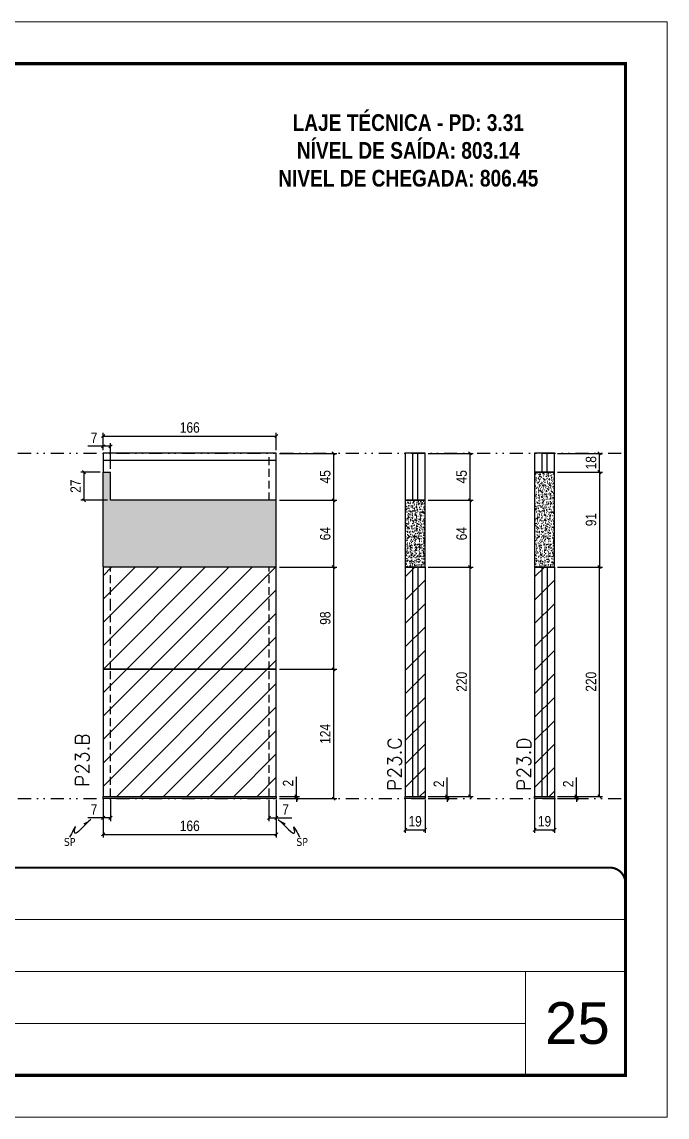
# Model space of a CAD drawing. Extents: x 808 to 7089, y -98 to 17032.
# Drawn here: x 1674 to 2293, y 9091 to 10141 of the extents above; entities that cross this region are included whole.
import ezdxf

# ---------------------------------------------------------------- set-up
doc = ezdxf.new("R2010")
doc.units = 0
for name, pattern in [('CONTINUO', [0]), ('DASHED', [0.75, 0.5, -0.25]), ('DIVIDE2', [0.625, 0.25, -0.125, 0, -0.125, 0, -0.125]), ('HIDDEN', [0.375, 0.25, -0.125])]:
    doc.linetypes.add(name, pattern=pattern)
for name, color, linetype, lineweight in [('CARIMBO', 255, 'Continuous', 9), ('Folhas', 255, 'Continuous', 9), ('REAPROVEITAMENTO', 251, 'Continuous', 9), ('SARRAFO DE PRESSAO', 251, 'DASHED', 9), ('Texto Seção', 7, 'Continuous', 15)]:
    doc.layers.add(name, color=color, linetype=linetype, lineweight=lineweight)
for name, color, linetype in [('COTA', 241, 'Continuous'), ('NOMENCLATURA', 7, 'Continuous'), ('Nível', 160, 'Continuous'), ('Painéis', 200, 'Continuous'), ('SARR_2.2x7', 40, 'Continuous'), ('Sarrafo de Pressão', 42, 'HIDDEN'), ('texto', 7, 'Continuous')]:
    doc.layers.add(name, color=color, linetype=linetype)
doc.styles.add('ARIAL', font='arial.ttf')
doc.styles.add('COTA TECNICA', font='techl___.ttf', dxfattribs={"height": 10})
doc.styles.add('COTA TECNICA-50', font='techl___.ttf', dxfattribs={"height": 10})
doc.styles.add('REGUA-120', font='ROMANS.shx', dxfattribs={"height": 15})
doc.styles.add('ROMANC', font='techb___.ttf', dxfattribs={"height": 2.5})
doc.styles.get("Standard").update_dxf_attribs({"font": 'arial.ttf'})
doc.dimstyles.new('COTA PAINEL-50', dxfattribs={"dimtxt": 10, "dimasz": 3, "dimexe": 3, "dimexo": 3, "dimgap": 3, "dimtad": 1, "dimdec": 1, "dimzin": 12, "dimdsep": 46, "dimtxsty": 'COTA TECNICA-50', "dimblk1": 'OBLIQUE', "dimblk2": 'OBLIQUE', "dimsah": 1, "dimcen": 0.9, "dimclrd": 4, "dimclre": 4, "dimclrt": 240, "dimadec": 1, "dimazin": 3, "dimtfac": 1, "dimtdec": 1, "dimtmove": 0, "dimatfit": 3, "dimfxl": 1, "dimtolj": 1, "dimtzin": 12, "dimarcsym": 0})
doc.dimstyles.new('PAINEL', dxfattribs={"dimtxt": 10, "dimasz": 3, "dimexe": 3, "dimexo": 3, "dimgap": 3, "dimtad": 1, "dimdec": 1, "dimzin": 12, "dimdsep": 46, "dimtxsty": 'COTA TECNICA', "dimblk1": 'OBLIQUE', "dimblk2": 'OBLIQUE', "dimsah": 1, "dimcen": 0.9, "dimclrd": 4, "dimclre": 4, "dimclrt": 240, "dimadec": 1, "dimazin": 3, "dimtfac": 1, "dimtdec": 1, "dimtmove": 0, "dimatfit": 3, "dimfxl": 1, "dimtolj": 1, "dimtzin": 12, "dimarcsym": 0})
doc.dimstyles.get("Standard").update_dxf_attribs({"dimtxt": 0.18, "dimasz": 0.18, "dimexe": 0.18, "dimexo": 0.0625, "dimgap": 0.09, "dimtad": 0, "dimtih": 1, "dimtoh": 1, "dimdec": 4, "dimzin": 0, "dimdsep": 46, "dimtxsty": 'Standard', "dimcen": 0.09, "dimadec": 0, "dimazin": 0, "dimtfac": 1, "dimtdec": 4, "dimtofl": 0, "dimtmove": 0, "dimatfit": 3, "dimfxl": 1, "dimtolj": 1, "dimtzin": 0, "dimarcsym": 0})

# ---------------------------------------------------------------- blocks, each defined once
blk = doc.blocks.new('9999999999')
at = {"color": 30, "linetype": 'CONTINUO'}
for p, q in [((98564.6, 34379.6), (99584, 34379.6)), ((98564.6, 34329.8), (99488, 34329.8)), ((99584, 34329.8), (99488, 34329.8)), ((99488, 34329.8), (99488, 34230.2)), ((98564.6, 34280), (99488, 34280))]:
    blk.add_line(p, q, dxfattribs=at)
at = {"color": 30, "linetype": 'CONTINUO', "const_width": 2}
blk.add_lwpolyline([(99584, 34230.2), (99584, 34414.4, 0.414214), (99569, 34429.4), (98229, 34429.4, 0.414214), (98214, 34414.4), (98214, 34245.2, 0.414214), (98229, 34230.2), (99584, 34230.2)], format="xyb", dxfattribs=at)
at = {"layer": 'Folhas'}
blk.add_lwpolyline([(98139, 34190.2), (99624, 34190.2), (99624, 35240.2), (98139, 35240.2)], close=True, dxfattribs=at)
at = {"layer": 'Folhas', "color": 30, "const_width": 3}
blk.add_lwpolyline([(98214, 34230.2), (99584, 34230.2), (99584, 35200.2), (98214, 35200.2)], close=True, dxfattribs=at)
blk = doc.blocks.new('_Oblique')
at = {"color": 0, "linetype": 'ByBlock', "lineweight": -2}
blk.add_line((-0.5, -0.5), (0.5, 0.5), dxfattribs=at)
blk = doc.blocks.new('*D815')
at = {"layer": 'COTA', "color": 4, "lineweight": -2, "transparency": 16777216}
for p, q in [((1921.3, 9682.4), (1976.4, 9682.4)), ((1973.4, 9618.4), (1973.4, 9682.4)), ((1921.3, 9618.4), (1976.4, 9618.4))]:
    blk.add_line(p, q, dxfattribs=at)
at = {"layer": 'Defpoints', "color": 0, "transparency": 16777216}
for p in [(1918.3, 9682.4), (1973.4, 9682.4), (1918.3, 9618.4)]:
    blk.add_point(p, dxfattribs=at)
at = {"layer": 'COTA', "color": 4, "lineweight": -2, "transparency": 16777216, "xscale": 3, "yscale": 3, "zscale": 3}
for p, rotation in [((1973.4, 9682.4), 90), ((1973.4, 9618.4), 270)]:
    blk.add_blockref('_Oblique', p, dxfattribs=dict(at, rotation=rotation))
at = {"layer": 'COTA', "color": 240, "transparency": 16777216, "insert": (1965.3, 9650.4), "char_height": 10, "attachment_point": 5, "rotation": 90, "style": 'COTA TECNICA-50'}
blk.add_mtext('\\A1;64', dxfattribs=at)
blk = doc.blocks.new('*D816')
at = {"layer": 'COTA', "color": 4, "lineweight": -2, "transparency": 16777216}
for p, q in [((2042, 9395.4), (2042, 9363.5)), ((2061, 9395.4), (2061, 9363.5)), ((2042, 9366.5), (2061, 9366.5))]:
    blk.add_line(p, q, dxfattribs=at)
at = {"layer": 'Defpoints', "color": 0, "transparency": 16777216}
for p in [(2042, 9398.4), (2061, 9398.4), (2061, 9366.5)]:
    blk.add_point(p, dxfattribs=at)
at = {"layer": 'COTA', "color": 4, "lineweight": -2, "transparency": 16777216, "xscale": 3, "yscale": 3, "zscale": 3, "rotation": 180}
blk.add_blockref('_Oblique', (2042, 9366.5), dxfattribs=at)
at = {"layer": 'COTA', "color": 4, "lineweight": -2, "transparency": 16777216, "xscale": 3, "yscale": 3, "zscale": 3}
blk.add_blockref('_Oblique', (2061, 9366.5), dxfattribs=at)
at = {"layer": 'COTA', "color": 240, "transparency": 16777216, "insert": (2051.5, 9374.6), "char_height": 10, "attachment_point": 5, "style": 'COTA TECNICA'}
blk.add_mtext('\\A1;19', dxfattribs=at)
blk = doc.blocks.new('*D817')
at = {"layer": 'COTA', "color": 4, "lineweight": -2, "transparency": 16777216}
for p, q in [((2082.2, 9398.4), (2082.2, 9416.6)), ((2064, 9398.4), (2085.2, 9398.4)), ((2082.2, 9396.4), (2082.2, 9398.4)), ((2064, 9396.4), (2085.2, 9396.4)), ((2082.2, 9396.4), (2082.2, 9393.4))]:
    blk.add_line(p, q, dxfattribs=at)
at = {"layer": 'Defpoints', "color": 0, "transparency": 16777216}
for p in [(2061, 9398.4), (2082.2, 9398.4), (2061, 9396.4)]:
    blk.add_point(p, dxfattribs=at)
at = {"layer": 'COTA', "color": 4, "lineweight": -2, "transparency": 16777216, "xscale": 3, "yscale": 3, "zscale": 3}
for p, rotation in [((2082.2, 9398.4), 270), ((2082.2, 9396.4), 90)]:
    blk.add_blockref('_Oblique', p, dxfattribs=dict(at, rotation=rotation))
at = {"layer": 'COTA', "color": 240, "transparency": 16777216, "insert": (2074.2, 9410.5), "char_height": 10, "attachment_point": 5, "rotation": 90, "style": 'COTA TECNICA-50'}
blk.add_mtext('\\A1;2', dxfattribs=at)
blk = doc.blocks.new('*D837')
at = {"layer": 'COTA', "color": 4, "linetype": 'ByBlock', "lineweight": -2, "transparency": 16777216}
for p, q in [((2064, 9682.4), (2107.2, 9682.4)), ((2104.2, 9682.4), (2104.2, 9618.4)), ((2064, 9618.4), (2107.2, 9618.4))]:
    blk.add_line(p, q, dxfattribs=at)
at = {"layer": 'Defpoints', "color": 0, "linetype": 'ByBlock', "transparency": 16777216}
for p in [(2061, 9682.4), (2061, 9618.4), (2104.2, 9618.4)]:
    blk.add_point(p, dxfattribs=at)
at = {"layer": 'COTA', "color": 4, "linetype": 'ByBlock', "lineweight": -2, "transparency": 16777216, "xscale": 3, "yscale": 3, "zscale": 3}
for p, rotation in [((2104.2, 9682.4), 90), ((2104.2, 9618.4), 270)]:
    blk.add_blockref('_Oblique', p, dxfattribs=dict(at, rotation=rotation))
at = {"layer": 'COTA', "color": 240, "linetype": 'ByBlock', "transparency": 16777216, "insert": (2096.1, 9650.4), "char_height": 10, "attachment_point": 5, "rotation": 90, "style": 'COTA TECNICA'}
blk.add_mtext('\\A1;64', dxfattribs=at)
blk = doc.blocks.new('*D838')
at = {"layer": 'COTA', "color": 4, "lineweight": -2, "transparency": 16777216}
for p, q in [((2064, 9618.4), (2107.2, 9618.4)), ((2104.2, 9398.4), (2104.2, 9618.4)), ((2064, 9398.4), (2107.2, 9398.4))]:
    blk.add_line(p, q, dxfattribs=at)
at = {"layer": 'Defpoints', "color": 0, "transparency": 16777216}
for p in [(2061, 9618.4), (2104.2, 9618.4), (2061, 9398.4)]:
    blk.add_point(p, dxfattribs=at)
at = {"layer": 'COTA', "color": 4, "lineweight": -2, "transparency": 16777216, "xscale": 3, "yscale": 3, "zscale": 3}
for p, rotation in [((2104.2, 9618.4), 90), ((2104.2, 9398.4), 270)]:
    blk.add_blockref('_Oblique', p, dxfattribs=dict(at, rotation=rotation))
at = {"layer": 'COTA', "color": 240, "transparency": 16777216, "insert": (2096.1, 9508.4), "char_height": 10, "attachment_point": 5, "rotation": 90, "style": 'COTA TECNICA-50'}
blk.add_mtext('\\A1;220', dxfattribs=at)
blk = doc.blocks.new('*D818')
at = {"layer": 'COTA', "color": 4, "lineweight": -2, "transparency": 16777216}
for p, q in [((1752.3, 9395.4), (1752.3, 9359.1)), ((1918.3, 9395.4), (1918.3, 9359.1)), ((1752.3, 9362.1), (1918.3, 9362.1))]:
    blk.add_line(p, q, dxfattribs=at)
at = {"layer": 'Defpoints', "color": 0, "transparency": 16777216}
for p in [(1752.3, 9398.4), (1918.3, 9398.4), (1918.3, 9362.1)]:
    blk.add_point(p, dxfattribs=at)
at = {"layer": 'COTA', "color": 4, "lineweight": -2, "transparency": 16777216, "xscale": 3, "yscale": 3, "zscale": 3, "rotation": 180}
blk.add_blockref('_Oblique', (1752.3, 9362.1), dxfattribs=at)
at = {"layer": 'COTA', "color": 4, "lineweight": -2, "transparency": 16777216, "xscale": 3, "yscale": 3, "zscale": 3}
blk.add_blockref('_Oblique', (1918.3, 9362.1), dxfattribs=at)
at = {"layer": 'COTA', "color": 240, "transparency": 16777216, "insert": (1835.3, 9370.2), "char_height": 10, "attachment_point": 5, "style": 'COTA TECNICA'}
blk.add_mtext('\\A1;166', dxfattribs=at)
blk = doc.blocks.new('*D819')
at = {"layer": 'COTA', "color": 4, "lineweight": -2, "transparency": 16777216}
for p, q in [((1752.3, 9393.4), (1752.3, 9374.9)), ((1759.3, 9395.4), (1759.3, 9374.9)), ((1752.3, 9377.9), (1737.6, 9377.9)), ((1759.3, 9377.9), (1752.3, 9377.9))]:
    blk.add_line(p, q, dxfattribs=at)
at = {"layer": 'Defpoints', "color": 0, "transparency": 16777216}
for p in [(1759.3, 9398.4), (1752.3, 9396.4), (1752.3, 9377.9)]:
    blk.add_point(p, dxfattribs=at)
at = {"layer": 'COTA', "color": 4, "lineweight": -2, "transparency": 16777216, "xscale": 3, "yscale": 3, "zscale": 3, "rotation": 180}
blk.add_blockref('_Oblique', (1752.3, 9377.9), dxfattribs=at)
at = {"layer": 'COTA', "color": 4, "lineweight": -2, "transparency": 16777216, "xscale": 3, "yscale": 3, "zscale": 3}
blk.add_blockref('_Oblique', (1759.3, 9377.9), dxfattribs=at)
at = {"layer": 'COTA', "color": 240, "transparency": 16777216, "insert": (1743.5, 9386), "char_height": 10, "attachment_point": 5, "style": 'COTA TECNICA-50'}
blk.add_mtext('\\A1;7', dxfattribs=at)
blk = doc.blocks.new('*D820')
at = {"layer": 'COTA', "color": 4, "lineweight": -2, "transparency": 16777216}
for p, q in [((1911.3, 9395.4), (1911.3, 9374.9)), ((1918.3, 9393.4), (1918.3, 9374.9)), ((1911.3, 9377.9), (1918.3, 9377.9)), ((1918.3, 9377.9), (1933.1, 9377.9))]:
    blk.add_line(p, q, dxfattribs=at)
at = {"layer": 'Defpoints', "color": 0, "transparency": 16777216}
for p in [(1911.3, 9398.4), (1918.3, 9396.4), (1918.3, 9377.9)]:
    blk.add_point(p, dxfattribs=at)
at = {"layer": 'COTA', "color": 4, "lineweight": -2, "transparency": 16777216, "xscale": 3, "yscale": 3, "zscale": 3, "rotation": 180}
blk.add_blockref('_Oblique', (1911.3, 9377.9), dxfattribs=at)
at = {"layer": 'COTA', "color": 4, "lineweight": -2, "transparency": 16777216, "xscale": 3, "yscale": 3, "zscale": 3}
blk.add_blockref('_Oblique', (1918.3, 9377.9), dxfattribs=at)
at = {"layer": 'COTA', "color": 240, "transparency": 16777216, "insert": (1927.2, 9386), "char_height": 10, "attachment_point": 5, "style": 'COTA TECNICA-50'}
blk.add_mtext('\\A1;7', dxfattribs=at)
blk = doc.blocks.new('*D821')
at = {"layer": 'COTA', "color": 4, "linetype": 'ByBlock', "lineweight": -2, "transparency": 16777216}
for p, q in [((1921.3, 9520.4), (1976.4, 9520.4)), ((1973.4, 9396.4), (1973.4, 9520.4)), ((1921.3, 9396.4), (1976.4, 9396.4))]:
    blk.add_line(p, q, dxfattribs=at)
at = {"layer": 'Defpoints', "color": 0, "linetype": 'ByBlock', "transparency": 16777216}
for p in [(1918.3, 9520.4), (1973.4, 9520.4), (1918.3, 9396.4)]:
    blk.add_point(p, dxfattribs=at)
at = {"layer": 'COTA', "color": 4, "linetype": 'ByBlock', "lineweight": -2, "transparency": 16777216, "xscale": 3, "yscale": 3, "zscale": 3}
for p, rotation in [((1973.4, 9520.4), 90), ((1973.4, 9396.4), 270)]:
    blk.add_blockref('_Oblique', p, dxfattribs=dict(at, rotation=rotation))
at = {"layer": 'COTA', "color": 240, "linetype": 'ByBlock', "transparency": 16777216, "insert": (1965.3, 9458.4), "char_height": 10, "attachment_point": 5, "rotation": 90, "style": 'COTA TECNICA'}
blk.add_mtext('\\A1;124', dxfattribs=at)
blk = doc.blocks.new('*D822')
at = {"layer": 'COTA', "color": 4, "lineweight": -2, "transparency": 16777216}
for p, q in [((1937.6, 9398.4), (1937.6, 9417.2)), ((1921.3, 9398.4), (1940.6, 9398.4)), ((1937.6, 9396.4), (1937.6, 9398.4)), ((1921.3, 9396.4), (1940.6, 9396.4)), ((1937.6, 9396.4), (1937.6, 9393.4))]:
    blk.add_line(p, q, dxfattribs=at)
at = {"layer": 'Defpoints', "color": 0, "transparency": 16777216}
for p in [(1918.3, 9398.4), (1918.3, 9396.4), (1937.6, 9396.4)]:
    blk.add_point(p, dxfattribs=at)
at = {"layer": 'COTA', "color": 4, "lineweight": -2, "transparency": 16777216, "xscale": 3, "yscale": 3, "zscale": 3}
for p, rotation in [((1937.6, 9398.4), 270), ((1937.6, 9396.4), 90)]:
    blk.add_blockref('_Oblique', p, dxfattribs=dict(at, rotation=rotation))
at = {"layer": 'COTA', "color": 240, "transparency": 16777216, "insert": (1929.6, 9411.2), "char_height": 10, "attachment_point": 5, "rotation": 90, "style": 'COTA TECNICA-50'}
blk.add_mtext('\\A1;2', dxfattribs=at)
blk = doc.blocks.new('*D823')
at = {"layer": 'COTA', "color": 4, "linetype": 'ByBlock', "lineweight": -2, "transparency": 16777216}
for p, q in [((1921.3, 9520.4), (1976.4, 9520.4)), ((1973.4, 9396.4), (1973.4, 9520.4)), ((1921.3, 9396.4), (1976.4, 9396.4))]:
    blk.add_line(p, q, dxfattribs=at)
at = {"layer": 'Defpoints', "color": 0, "linetype": 'ByBlock', "transparency": 16777216}
for p in [(1918.3, 9520.4), (1973.4, 9520.4), (1918.3, 9396.4)]:
    blk.add_point(p, dxfattribs=at)
at = {"layer": 'COTA', "color": 4, "linetype": 'ByBlock', "lineweight": -2, "transparency": 16777216, "xscale": 3, "yscale": 3, "zscale": 3}
for p, rotation in [((1973.4, 9520.4), 90), ((1973.4, 9396.4), 270)]:
    blk.add_blockref('_Oblique', p, dxfattribs=dict(at, rotation=rotation))
at = {"layer": 'COTA', "color": 240, "linetype": 'ByBlock', "transparency": 16777216, "insert": (1965.3, 9458.4), "char_height": 10, "attachment_point": 5, "rotation": 90, "style": 'COTA TECNICA'}
blk.add_mtext('\\A1;124', dxfattribs=at)
blk = doc.blocks.new('*D824')
at = {"layer": 'COTA', "color": 4, "lineweight": -2, "transparency": 16777216}
for p, q in [((1921.3, 9618.4), (1976.4, 9618.4)), ((1973.4, 9520.4), (1973.4, 9618.4)), ((1921.3, 9520.4), (1976.4, 9520.4))]:
    blk.add_line(p, q, dxfattribs=at)
at = {"layer": 'Defpoints', "color": 0, "transparency": 16777216}
for p in [(1918.3, 9618.4), (1973.4, 9618.4), (1918.3, 9520.4)]:
    blk.add_point(p, dxfattribs=at)
at = {"layer": 'COTA', "color": 4, "lineweight": -2, "transparency": 16777216, "xscale": 3, "yscale": 3, "zscale": 3}
for p, rotation in [((1973.4, 9618.4), 90), ((1973.4, 9520.4), 270)]:
    blk.add_blockref('_Oblique', p, dxfattribs=dict(at, rotation=rotation))
at = {"layer": 'COTA', "color": 240, "transparency": 16777216, "insert": (1965.3, 9569.4), "char_height": 10, "attachment_point": 5, "rotation": 90, "style": 'COTA TECNICA-50'}
blk.add_mtext('\\A1;98', dxfattribs=at)
blk = doc.blocks.new('*D839')
at = {"layer": 'COTA', "color": 4, "lineweight": -2, "transparency": 16777216}
for p, q in [((2166.1, 9395.4), (2166.1, 9363.5)), ((2185.1, 9395.4), (2185.1, 9363.5)), ((2166.1, 9366.5), (2185.1, 9366.5))]:
    blk.add_line(p, q, dxfattribs=at)
at = {"layer": 'Defpoints', "color": 0, "transparency": 16777216}
for p in [(2166.1, 9398.4), (2185.1, 9398.4), (2185.1, 9366.5)]:
    blk.add_point(p, dxfattribs=at)
at = {"layer": 'COTA', "color": 4, "lineweight": -2, "transparency": 16777216, "xscale": 3, "yscale": 3, "zscale": 3, "rotation": 180}
blk.add_blockref('_Oblique', (2166.1, 9366.5), dxfattribs=at)
at = {"layer": 'COTA', "color": 4, "lineweight": -2, "transparency": 16777216, "xscale": 3, "yscale": 3, "zscale": 3}
blk.add_blockref('_Oblique', (2185.1, 9366.5), dxfattribs=at)
at = {"layer": 'COTA', "color": 240, "transparency": 16777216, "insert": (2175.6, 9374.6), "char_height": 10, "attachment_point": 5, "style": 'COTA TECNICA'}
blk.add_mtext('\\A1;19', dxfattribs=at)
blk = doc.blocks.new('*D840')
at = {"layer": 'COTA', "color": 4, "lineweight": -2, "transparency": 16777216}
for p, q in [((2206.3, 9398.4), (2206.3, 9416.6)), ((2188.1, 9398.4), (2209.3, 9398.4)), ((2206.3, 9396.4), (2206.3, 9398.4)), ((2188.1, 9396.4), (2209.3, 9396.4)), ((2206.3, 9396.4), (2206.3, 9393.4))]:
    blk.add_line(p, q, dxfattribs=at)
at = {"layer": 'Defpoints', "color": 0, "transparency": 16777216}
for p in [(2185.1, 9398.4), (2206.3, 9398.4), (2185.1, 9396.4)]:
    blk.add_point(p, dxfattribs=at)
at = {"layer": 'COTA', "color": 4, "lineweight": -2, "transparency": 16777216, "xscale": 3, "yscale": 3, "zscale": 3}
for p, rotation in [((2206.3, 9398.4), 270), ((2206.3, 9396.4), 90)]:
    blk.add_blockref('_Oblique', p, dxfattribs=dict(at, rotation=rotation))
at = {"layer": 'COTA', "color": 240, "transparency": 16777216, "insert": (2198.3, 9410.5), "char_height": 10, "attachment_point": 5, "rotation": 90, "style": 'COTA TECNICA-50'}
blk.add_mtext('\\A1;2', dxfattribs=at)
blk = doc.blocks.new('*D841')
at = {"layer": 'COTA', "color": 4, "linetype": 'ByBlock', "lineweight": -2, "transparency": 16777216}
for p, q in [((2188.1, 9709.4), (2231.3, 9709.4)), ((2228.3, 9709.4), (2228.3, 9618.4)), ((2188.1, 9618.4), (2231.3, 9618.4))]:
    blk.add_line(p, q, dxfattribs=at)
at = {"layer": 'Defpoints', "color": 0, "linetype": 'ByBlock', "transparency": 16777216}
for p in [(2185.1, 9709.4), (2185.1, 9618.4), (2228.3, 9618.4)]:
    blk.add_point(p, dxfattribs=at)
at = {"layer": 'COTA', "color": 4, "linetype": 'ByBlock', "lineweight": -2, "transparency": 16777216, "xscale": 3, "yscale": 3, "zscale": 3}
for p, rotation in [((2228.3, 9709.4), 90), ((2228.3, 9618.4), 270)]:
    blk.add_blockref('_Oblique', p, dxfattribs=dict(at, rotation=rotation))
at = {"layer": 'COTA', "color": 240, "linetype": 'ByBlock', "transparency": 16777216, "insert": (2220.2, 9663.9), "char_height": 10, "attachment_point": 5, "rotation": 90, "style": 'COTA TECNICA'}
blk.add_mtext('\\A1;91', dxfattribs=at)
blk = doc.blocks.new('*D842')
at = {"layer": 'COTA', "color": 4, "lineweight": -2, "transparency": 16777216}
for p, q in [((2188.1, 9618.4), (2231.3, 9618.4)), ((2228.3, 9398.4), (2228.3, 9618.4)), ((2188.1, 9398.4), (2231.3, 9398.4))]:
    blk.add_line(p, q, dxfattribs=at)
at = {"layer": 'Defpoints', "color": 0, "transparency": 16777216}
for p in [(2185.1, 9618.4), (2228.3, 9618.4), (2185.1, 9398.4)]:
    blk.add_point(p, dxfattribs=at)
at = {"layer": 'COTA', "color": 4, "lineweight": -2, "transparency": 16777216, "xscale": 3, "yscale": 3, "zscale": 3}
for p, rotation in [((2228.3, 9618.4), 90), ((2228.3, 9398.4), 270)]:
    blk.add_blockref('_Oblique', p, dxfattribs=dict(at, rotation=rotation))
at = {"layer": 'COTA', "color": 240, "transparency": 16777216, "insert": (2220.2, 9508.4), "char_height": 10, "attachment_point": 5, "rotation": 90, "style": 'COTA TECNICA-50'}
blk.add_mtext('\\A1;220', dxfattribs=at)
blk = doc.blocks.new('*D843')
at = {"layer": 'COTA', "color": 4, "lineweight": -2, "transparency": 16777216}
for p, q in [((2064, 9727.4), (2107.2, 9727.4)), ((2104.2, 9682.4), (2104.2, 9727.4)), ((2064, 9682.4), (2107.2, 9682.4))]:
    blk.add_line(p, q, dxfattribs=at)
at = {"layer": 'Defpoints', "color": 0, "transparency": 16777216}
for p in [(2061, 9727.4), (2104.2, 9727.4), (2061, 9682.4)]:
    blk.add_point(p, dxfattribs=at)
at = {"layer": 'COTA', "color": 4, "lineweight": -2, "transparency": 16777216, "xscale": 3, "yscale": 3, "zscale": 3}
for p, rotation in [((2104.2, 9727.4), 90), ((2104.2, 9682.4), 270)]:
    blk.add_blockref('_Oblique', p, dxfattribs=dict(at, rotation=rotation))
at = {"layer": 'COTA', "color": 240, "transparency": 16777216, "insert": (2096.1, 9704.9), "char_height": 10, "attachment_point": 5, "rotation": 90, "style": 'COTA TECNICA'}
blk.add_mtext('\\A1;45', dxfattribs=at)
blk = doc.blocks.new('*D844')
at = {"layer": 'COTA', "color": 4, "lineweight": -2, "transparency": 16777216}
for p, q in [((2188.1, 9727.4), (2231.3, 9727.4)), ((2228.3, 9709.4), (2228.3, 9727.4)), ((2188.1, 9709.4), (2231.3, 9709.4))]:
    blk.add_line(p, q, dxfattribs=at)
at = {"layer": 'Defpoints', "color": 0, "transparency": 16777216}
for p in [(2185.1, 9727.4), (2228.3, 9727.4), (2185.1, 9709.4)]:
    blk.add_point(p, dxfattribs=at)
at = {"layer": 'COTA', "color": 4, "lineweight": -2, "transparency": 16777216, "xscale": 3, "yscale": 3, "zscale": 3}
for p, rotation in [((2228.3, 9727.4), 90), ((2228.3, 9709.4), 270)]:
    blk.add_blockref('_Oblique', p, dxfattribs=dict(at, rotation=rotation))
at = {"layer": 'COTA', "color": 240, "transparency": 16777216, "insert": (2220.2, 9718.4), "char_height": 10, "attachment_point": 5, "rotation": 90, "style": 'COTA TECNICA'}
blk.add_mtext('\\A1;18', dxfattribs=at)
blk = doc.blocks.new('*D845')
at = {"layer": 'COTA', "color": 4, "lineweight": -2, "transparency": 16777216}
for p, q in [((1921.3, 9727.4), (1976.4, 9727.4)), ((1973.4, 9682.4), (1973.4, 9727.4)), ((1921.3, 9682.4), (1976.4, 9682.4))]:
    blk.add_line(p, q, dxfattribs=at)
at = {"layer": 'Defpoints', "color": 0, "transparency": 16777216}
for p in [(1918.3, 9727.4), (1973.4, 9727.4), (1918.3, 9682.4)]:
    blk.add_point(p, dxfattribs=at)
at = {"layer": 'COTA', "color": 4, "lineweight": -2, "transparency": 16777216, "xscale": 3, "yscale": 3, "zscale": 3}
for p, rotation in [((1973.4, 9727.4), 90), ((1973.4, 9682.4), 270)]:
    blk.add_blockref('_Oblique', p, dxfattribs=dict(at, rotation=rotation))
at = {"layer": 'COTA', "color": 240, "transparency": 16777216, "insert": (1965.3, 9704.9), "char_height": 10, "attachment_point": 5, "rotation": 90, "style": 'COTA TECNICA'}
blk.add_mtext('\\A1;45', dxfattribs=at)
blk = doc.blocks.new('*D850')
at = {"layer": 'COTA', "color": 4, "lineweight": -2, "transparency": 16777216}
for p, q in [((1752.3, 9730.4), (1752.3, 9747)), ((1752.3, 9744), (1918.3, 9744)), ((1918.3, 9730.4), (1918.3, 9747))]:
    blk.add_line(p, q, dxfattribs=at)
at = {"layer": 'Defpoints', "color": 0, "transparency": 16777216}
for p in [(1918.3, 9744), (1752.3, 9727.4), (1918.3, 9727.4)]:
    blk.add_point(p, dxfattribs=at)
at = {"layer": 'COTA', "color": 4, "lineweight": -2, "transparency": 16777216, "xscale": 3, "yscale": 3, "zscale": 3, "rotation": 180}
blk.add_blockref('_Oblique', (1752.3, 9744), dxfattribs=at)
at = {"layer": 'COTA', "color": 4, "lineweight": -2, "transparency": 16777216, "xscale": 3, "yscale": 3, "zscale": 3}
blk.add_blockref('_Oblique', (1918.3, 9744), dxfattribs=at)
at = {"layer": 'COTA', "color": 240, "transparency": 16777216, "insert": (1835.3, 9752.1), "char_height": 10, "attachment_point": 5, "style": 'COTA TECNICA'}
blk.add_mtext('\\A1;166', dxfattribs=at)
blk = doc.blocks.new('*D1024')
at = {"layer": 'Defpoints', "color": 0, "transparency": 16777216}
for p in [(1733.9, 9709.4), (1752.3, 9709.4), (1759.3, 9682.4)]:
    blk.add_point(p, dxfattribs=at)
at = {"layer": 'Painéis', "color": 4, "lineweight": -2, "transparency": 16777216}
for p, q in [((1749.3, 9709.4), (1730.9, 9709.4)), ((1733.9, 9682.4), (1733.9, 9709.4)), ((1756.3, 9682.4), (1730.9, 9682.4))]:
    blk.add_line(p, q, dxfattribs=at)
at = {"layer": 'Painéis', "color": 4, "lineweight": -2, "transparency": 16777216, "xscale": 3, "yscale": 3, "zscale": 3}
for p, rotation in [((1733.9, 9709.4), 90), ((1733.9, 9682.4), 270)]:
    blk.add_blockref('_Oblique', p, dxfattribs=dict(at, rotation=rotation))
at = {"layer": 'Painéis', "color": 240, "transparency": 16777216, "insert": (1725.8, 9695.9), "char_height": 10, "attachment_point": 5, "rotation": 90, "style": 'COTA TECNICA'}
blk.add_mtext('\\A1;27', dxfattribs=at)
blk = doc.blocks.new('*D1026')
at = {"layer": 'Defpoints', "color": 0, "transparency": 16777216}
for p in [(1752.3, 9734.2), (1752.3, 9727.4), (1759.3, 9709.4)]:
    blk.add_point(p, dxfattribs=at)
at = {"layer": 'Painéis', "color": 4, "lineweight": -2, "transparency": 16777216}
for p, q in [((1752.3, 9734.2), (1737.6, 9734.2)), ((1752.3, 9730.4), (1752.3, 9737.2)), ((1759.3, 9734.2), (1752.3, 9734.2)), ((1759.3, 9712.4), (1759.3, 9737.2))]:
    blk.add_line(p, q, dxfattribs=at)
at = {"layer": 'Painéis', "color": 4, "lineweight": -2, "transparency": 16777216, "xscale": 3, "yscale": 3, "zscale": 3, "rotation": 180}
blk.add_blockref('_Oblique', (1752.3, 9734.2), dxfattribs=at)
at = {"layer": 'Painéis', "color": 4, "lineweight": -2, "transparency": 16777216, "xscale": 3, "yscale": 3, "zscale": 3}
blk.add_blockref('_Oblique', (1759.3, 9734.2), dxfattribs=at)
at = {"layer": 'Painéis', "color": 240, "transparency": 16777216, "insert": (1743.5, 9742.3), "char_height": 10, "attachment_point": 5, "style": 'COTA TECNICA'}
blk.add_mtext('\\A1;7', dxfattribs=at)

msp = doc.modelspace()

# ---------------------------------------------------------------- hatches: boundary and pattern name
at = {"layer": 'COTA', "linetype": 'ByBlock'}
h = msp.add_hatch(dxfattribs=at)
h.set_pattern_fill('AR-CONC', color=256, scale=0.03)
h.paths.add_polyline_path([(1918.34, 9682.44), (1759.34, 9682.44), (1759.34, 9709.44), (1752.34, 9709.44), (1752.34, 9618.44), (1918.34, 9618.44)])
h = msp.add_hatch(dxfattribs=at)
h.set_pattern_fill('AR-CONC', color=256, scale=0.03)
h.set_pattern_definition([(50, (-6916.0225, 5580.448), (5.46554, -0.4781726), [0.5715, -6.2865]), (355, (-6916.0225, 5580.448), (-1.0573026, 5.7317054), [0.4572, -5.0292175]), (100.451445, (-6915.567, 5580.408), (4.4082374, 5.2535326), [0.4857003, -5.3427073]), (46.1842, (-6916.0225, 5581.972), (8.132371, -1.26127), [0.85725, -9.42975]), (96.63556, (-6915.345, 5581.867), (7.122124, 7.422784), [0.728551, -8.014068]), (351.18415, (-6916.0225, 5581.972), (7.122124, 7.422784), [0.685799, -7.543792]), (21, (-6915.2605, 5581.591), (4.5484317, -3.067956), [0.5715, -6.2865]), (326, (-6915.2605, 5581.591), (1.854061, 5.525639), [0.4572, -5.0292]), (71.451445, (-6914.8815, 5581.3353), (6.4024926, 2.457683), [0.4857003, -5.342698]), (37.5, (-6916.0225, 5580.448), (0.0926581, 2.53665117), [0, -4.96824, 0, -5.1054, 0, -5.04825]), (7.5, (-6916.0225, 5580.448), (2.0045899, 3.00541724), [0, -2.91084, 0, -4.85394, 0, -1.92405]), (327.5, (-6917.7218, 5580.448), (4.06771786, -0.1718623), [0, -1.905, 0, -5.9436, 0, -7.8867]), (317.5, (-6918.4838, 5580.448), (4.4438754, 0.7627947), [0, -2.4765, 0, -3.94716, 0, -5.6007])])
h.paths.add_polyline_path([(2185.1, 9709.44), (2166.1, 9709.44), (2166.1, 9618.42), (2185.1, 9618.42)])
h = msp.add_hatch(dxfattribs=at)
h.set_pattern_fill('AR-CONC', color=256, scale=0.03)
h.set_pattern_definition([(50, (-7040.1453, 5580.448), (5.46554, -0.4781726), [0.5715, -6.2865]), (355, (-7040.145, 5580.448), (-1.0573026, 5.7317054), [0.4572, -5.0292175]), (100.451445, (-7039.69, 5580.408), (4.4082374, 5.2535326), [0.4857003, -5.3427073]), (46.1842, (-7040.145, 5581.972), (8.132371, -1.26127), [0.85725, -9.42975]), (96.63556, (-7039.4676, 5581.867), (7.122124, 7.422784), [0.728551, -8.014068]), (351.18415, (-7040.145, 5581.972), (7.122124, 7.422784), [0.685799, -7.543792]), (21, (-7039.3833, 5581.591), (4.5484317, -3.067956), [0.5715, -6.2865]), (326, (-7039.383, 5581.591), (1.854061, 5.525639), [0.4572, -5.0292]), (71.451445, (-7039.004, 5581.3353), (6.4024926, 2.457683), [0.4857003, -5.342698]), (37.5, (-7040.1453, 5580.448), (0.0926581, 2.53665117), [0, -4.96824, 0, -5.1054, 0, -5.04825]), (7.5, (-7040.1453, 5580.448), (2.0045899, 3.00541724), [0, -2.91084, 0, -4.85394, 0, -1.92405]), (327.5, (-7041.8445, 5580.448), (4.06771786, -0.1718623), [0, -1.905, 0, -5.9436, 0, -7.8867]), (317.5, (-7042.6065, 5580.448), (4.4438754, 0.7627947), [0, -2.4765, 0, -3.94716, 0, -5.6007])])
h.paths.add_polyline_path([(2060.98, 9682.44), (2041.98, 9682.44), (2041.98, 9618.42), (2060.98, 9618.42)])
at = {"layer": 'REAPROVEITAMENTO'}
h = msp.add_hatch(dxfattribs=at)
h.set_pattern_fill('ANSI31', color=256, scale=5)
h.paths.add_polyline_path([(1918.34, 9618.44), (1752.34, 9618.44), (1752.34, 9520.44), (1918.34, 9520.44)])
at = {"layer": 'REAPROVEITAMENTO', "linetype": 'ByBlock'}
h = msp.add_hatch(dxfattribs=at)
h.set_pattern_fill('ANSI31', color=256, scale=5, style=2)
h.set_pattern_definition([(45, (-1544.198, 298.013), (-11.22532, 11.22532), [])])
h.paths.add_polyline_path([(2060.98, 9398.42), (2060.98, 9618.42), (2041.98, 9618.42), (2041.98, 9398.42)])
h = msp.add_hatch(dxfattribs=at)
h.set_pattern_fill('ANSI31', color=256, scale=5, style=2)
h.set_pattern_definition([(45, (-1420.075, 298.013), (-11.22532, 11.22532), [])])
h.paths.add_polyline_path([(2185.1, 9398.42), (2185.1, 9618.42), (2166.1, 9618.42), (2166.1, 9398.42)])
at = {"layer": 'REAPROVEITAMENTO'}
h = msp.add_hatch(dxfattribs=at)
h.set_pattern_fill('ANSI31', color=256, scale=5)
h.paths.add_polyline_path([(1918.34, 9520.44), (1752.34, 9520.44), (1752.34, 9398.44), (1918.34, 9398.44)])

# ---------------------------------------------------------------- linework, layer by layer
at = {"layer": 'COTA', "linetype": 'ByBlock'}
for p, q in [((1752.34, 9618.44), (1752.34, 9709.44)), ((1752.34, 9682.44), (1752.34, 9682.44)), ((1918.34, 9618.44), (1918.34, 9682.44)), ((1918.34, 9682.44), (1918.34, 9682.44))]:
    msp.add_line(p, q, dxfattribs=at)
for points in [[(2166.1, 9618.42), (2185.1, 9618.42), (2185.1, 9709.44), (2166.1, 9709.44)], [(2041.98, 9618.42), (2060.98, 9618.42), (2060.98, 9682.44), (2041.98, 9682.44)]]:
    msp.add_lwpolyline(points, close=True, dxfattribs=at)
at = {"layer": 'Nível', "color": 4, "linetype": 'DIVIDE2', "ltscale": 50}
for p, q in [((1261.71, 9727.44), (2253.17, 9727.44)), ((1261.71, 9396.44), (2253.17, 9396.44))]:
    msp.add_line(p, q, dxfattribs=at)
at = {"layer": 'Painéis'}
for p, q in [((1918.34, 9727.44), (1752.34, 9727.44)), ((1752.34, 9727.44), (1752.34, 9709.44)), ((1918.34, 9682.44), (1918.34, 9727.44)), ((2060.98, 9727.44), (2041.98, 9727.44)), ((2041.98, 9727.44), (2041.98, 9682.44)), ((2060.98, 9682.44), (2060.98, 9727.44)), ((2185.1, 9727.44), (2166.1, 9727.44)), ((2166.1, 9727.44), (2166.1, 9709.44)), ((2185.1, 9709.44), (2185.1, 9727.44)), ((1752.34, 9709.44), (1759.34, 9709.44)), ((1759.34, 9682.44), (1759.34, 9709.44)), ((2166.1, 9709.44), (2185.1, 9709.44)), ((1918.34, 9682.44), (1759.34, 9682.44)), ((2041.98, 9682.44), (2060.98, 9682.44)), ((1752.34, 9618.44), (1918.34, 9618.44)), ((2041.98, 9618.42), (2041.98, 9398.44)), ((2041.98, 9618.42), (2060.98, 9618.42)), ((2060.98, 9618.42), (2041.98, 9618.42)), ((2041.98, 9618.42), (2060.98, 9618.42)), ((2060.98, 9618.42), (2060.98, 9398.44)), ((2166.1, 9618.42), (2166.1, 9398.44)), ((2166.1, 9618.42), (2185.1, 9618.42)), ((2185.1, 9618.42), (2166.1, 9618.42)), ((2166.1, 9618.42), (2185.1, 9618.42)), ((2185.1, 9618.42), (2185.1, 9398.44)), ((2041.98, 9398.44), (2060.98, 9398.44)), ((2041.98, 9398.44), (2060.98, 9398.44)), ((2041.98, 9396.44), (2041.98, 9398.44)), ((2060.98, 9398.44), (2060.98, 9396.44)), ((2166.1, 9398.44), (2185.1, 9398.44)), ((2166.1, 9398.44), (2185.1, 9398.44)), ((2166.1, 9396.44), (2166.1, 9398.44)), ((2185.1, 9398.44), (2185.1, 9396.44)), ((2060.98, 9396.44), (2041.98, 9396.44)), ((2185.1, 9396.44), (2166.1, 9396.44))]:
    msp.add_line(p, q, dxfattribs=at)
msp.add_lwpolyline([(1752.34, 9618.44), (1752.34, 9520.44), (1918.34, 9520.44), (1918.34, 9618.44)], dxfattribs=at)
for points in [[(1918.34, 9520.44), (1752.34, 9520.44), (1752.34, 9398.44), (1918.34, 9398.44)], [(1918.34, 9396.44), (1752.34, 9396.44), (1752.34, 9398.44), (1918.34, 9398.44)]]:
    msp.add_lwpolyline(points, close=True, dxfattribs=at)
at = {"layer": 'SARR_2.2x7'}
for p, q in [((2048.98, 9727.44), (2048.98, 9682.44)), ((2053.98, 9682.44), (2053.98, 9727.44)), ((2173.1, 9727.44), (2173.1, 9709.44)), ((2178.1, 9709.44), (2178.1, 9727.44)), ((1918.34, 9720.44), (1752.34, 9720.44)), ((2048.98, 9618.42), (2048.98, 9398.44)), ((2053.98, 9618.42), (2053.98, 9398.44)), ((2173.1, 9618.42), (2173.1, 9398.44)), ((2178.1, 9618.42), (2178.1, 9398.44))]:
    msp.add_line(p, q, dxfattribs=at)
at = {"layer": 'Sarrafo de Pressão', "ltscale": 30}
for p, q in [((1911.34, 9682.44), (1911.34, 9727.44)), ((1759.34, 9580.44), (1759.34, 9618.44)), ((1911.34, 9580.44), (1911.34, 9618.44)), ((1759.34, 9520.44), (1759.34, 9580.44)), ((1911.34, 9520.44), (1911.34, 9580.44)), ((1759.34, 9398.44), (1759.34, 9520.44)), ((1911.34, 9398.44), (1911.34, 9520.44))]:
    msp.add_line(p, q, dxfattribs=at)

# ---------------------------------------------------------------- block references
at = {"layer": 'SARRAFO DE PRESSAO', "color": 6, "linetype": 'ByBlock'}
msp.add_blockref('9999999999', (-97330.81, -25099.18), dxfattribs=at)

# ---------------------------------------------------------------- texts
at = {"layer": 'CARIMBO', "style": 'ARIAL'}
msp.add_text('25', height=40, dxfattribs=at).set_placement((2176.03, 9161.17))
at = {"layer": 'NOMENCLATURA', "color": 2, "insert": (2044.91, 10079.17), "char_height": 16, "attachment_point": 2, "style": 'ROMANC'}
msp.add_mtext_dynamic_manual_height_columns('\\PLAJE TÉCNICA - PD: 3.31\\PNÍVEL DE SAÍDA: 803.14\\PNIVEL DE CHEGADA: 806.45', width=328.3607, gutter_width=1, heights=[0], dxfattribs=at)
at = {"layer": 'texto', "color": 0, "char_height": 7.5, "attachment_point": 5}
for insert in [(1720.09, 9354.76), (1943.12, 9354.76)]:
    msp.add_mtext('{\\fTahoma|b0|i0|c0|p34;\\C4;SP}', dxfattribs=dict(at, insert=insert))
at = {"layer": 'Texto Seção', "char_height": 13, "width": 285.3299, "attachment_point": 7, "rotation": 90, "style": 'REGUA-120'}
for s, insert in [('P23.B', (1738.87, 9407.69)), ('P23.C', (2038.27, 9403.85)), ('P23.D', (2162.39, 9403.85))]:
    msp.add_mtext(s, dxfattribs=dict(at, insert=insert))

# ---------------------------------------------------------------- dimensions: what is measured, and where the dimension line sits
at = {"layer": 'COTA'}
for base, p1, p2, dimstyle, picture, middle in [((1918.34, 9744.04), (1752.34, 9727.44), (1918.34, 9727.44), 'PAINEL', '*D850', (1835.34, 9752.14)), ((1918.34, 9377.93), (1911.34, 9398.44), (1918.34, 9396.44), 'COTA PAINEL-50', '*D820', (1927.21, 9386))]:
    dim = msp.add_linear_dim(base=base, p1=p1, p2=p2, dimstyle=dimstyle, dxfattribs=at)
    dim.commit()
    dim.dimension.update_dxf_attribs({"geometry": picture, "text_midpoint": middle})
for base, p1, p2, angle, dimstyle, picture, middle in [((1973.42, 9727.44), (1918.34, 9682.44), (1918.34, 9727.44), 90, 'PAINEL', '*D845', (1965.31, 9704.94)), ((2104.19, 9727.44), (2060.98, 9682.44), (2060.98, 9727.44), 90, 'PAINEL', '*D843', (2096.08, 9704.94)), ((2228.31, 9727.44), (2185.1, 9709.44), (2185.1, 9727.44), 90, 'PAINEL', '*D844', (2220.22, 9718.44)), ((1973.42, 9682.44), (1918.34, 9618.44), (1918.34, 9682.44), 90, 'COTA PAINEL-50', '*D815', (1965.32, 9650.44)), ((1973.42, 9618.44), (1918.34, 9520.44), (1918.34, 9618.44), 90, 'COTA PAINEL-50', '*D824', (1965.32, 9569.44)), ((2104.19, 9618.42), (2060.98, 9398.44), (2060.98, 9618.42), 90, 'COTA PAINEL-50', '*D838', (2096.09, 9508.43)), ((2228.31, 9618.42), (2185.1, 9398.44), (2185.1, 9618.42), 90, 'COTA PAINEL-50', '*D842', (2220.21, 9508.43)), ((1752.34, 9377.93), (1759.34, 9398.44), (1752.34, 9396.44), 180, 'COTA PAINEL-50', '*D819', (1743.47, 9386))]:
    dim = msp.add_linear_dim(base=base, p1=p1, p2=p2, angle=angle, dimstyle=dimstyle, dxfattribs=at)
    dim.commit()
    dim.dimension.update_dxf_attribs({"geometry": picture, "text_midpoint": middle})
at = {"layer": 'COTA', "linetype": 'ByBlock'}
for base, p1, p2, picture, middle in [((2228.31, 9618.42), (2185.1, 9709.44), (2185.1, 9618.42), '*D841', (2220.22, 9663.93)), ((2104.19, 9618.42), (2060.98, 9682.44), (2060.98, 9618.42), '*D837', (2096.09, 9650.43))]:
    dim = msp.add_linear_dim(base=base, p1=p1, p2=p2, angle=90, dimstyle='PAINEL', dxfattribs=at)
    dim.commit()
    dim.dimension.update_dxf_attribs({"geometry": picture, "text_midpoint": middle})
for picture in ['*D821', '*D823']:
    dim = msp.add_aligned_dim(p1=(1918.34, 9396.44), p2=(1918.34, 9520.44), distance=-55.08, dimstyle='PAINEL', dxfattribs=at)
    dim.commit()
    dim.dimension.update_dxf_attribs({"geometry": picture, "text_midpoint": (1965.35, 9458.44)})
at = {"layer": 'COTA'}
for base, p1, p2, picture, middle in [((1937.6, 9396.44), (1918.34, 9398.44), (1918.34, 9396.44), '*D822', (1937.6, 9411.19)), ((2082.17, 9398.44), (2060.98, 9396.44), (2060.98, 9398.44), '*D817', (2082.17, 9410.5)), ((2206.29, 9398.44), (2185.1, 9396.44), (2185.1, 9398.44), '*D840', (2206.29, 9410.5))]:
    dim = msp.add_linear_dim(base=base, p1=p1, p2=p2, angle=90, dimstyle='COTA PAINEL-50', dxfattribs=at)
    dim.commit()
    dim.dimension.update_dxf_attribs({"geometry": picture, "text_midpoint": middle, "dimtype": 160})
for base, p1, p2, picture, middle in [((1918.34, 9362.08), (1752.34, 9398.44), (1918.34, 9398.44), '*D818', (1835.34, 9370.18)), ((2060.98, 9366.55), (2041.98, 9398.44), (2060.98, 9398.44), '*D816', (2051.48, 9374.63)), ((2185.1, 9366.55), (2166.1, 9398.44), (2185.1, 9398.44), '*D839', (2175.6, 9374.63))]:
    dim = msp.add_linear_dim(base=base, p1=p1, p2=p2, dimstyle='PAINEL', override={"dimarcsym": 2}, dxfattribs=at)
    dim.commit()
    dim.dimension.update_dxf_attribs({"geometry": picture, "text_midpoint": middle})
at = {"layer": 'Painéis'}
dim = msp.add_linear_dim(base=(1752.34, 9734.2), p1=(1759.34, 9709.44), p2=(1752.34, 9727.44), dimstyle='PAINEL', dxfattribs=at)
dim.commit()
dim.dimension.update_dxf_attribs({"geometry": '*D1026', "text_midpoint": (1743.47, 9742.27)})
dim = msp.add_linear_dim(base=(1733.88, 9709.44), p1=(1759.34, 9682.44), p2=(1752.34, 9709.44), angle=90, dimstyle='PAINEL', dxfattribs=at)
dim.commit()
dim.dimension.update_dxf_attribs({"geometry": '*D1024', "text_midpoint": (1725.8, 9695.94)})

# ---------------------------------------------------------------- leaders
at = {"layer": 'COTA', "path_type": 1}
for points in [[(1740.51, 9376.26), (1724.73, 9364.42), (1725.65, 9369.23), (1720.1, 9359.45)], [(1920.17, 9376.26), (1935.95, 9364.42), (1935.03, 9369.23), (1940.58, 9359.45)]]:
    msp.add_leader(points, dimstyle='Standard', override={"dimasz": 8}, dxfattribs=at)

doc.saveas('drawing.dxf')
